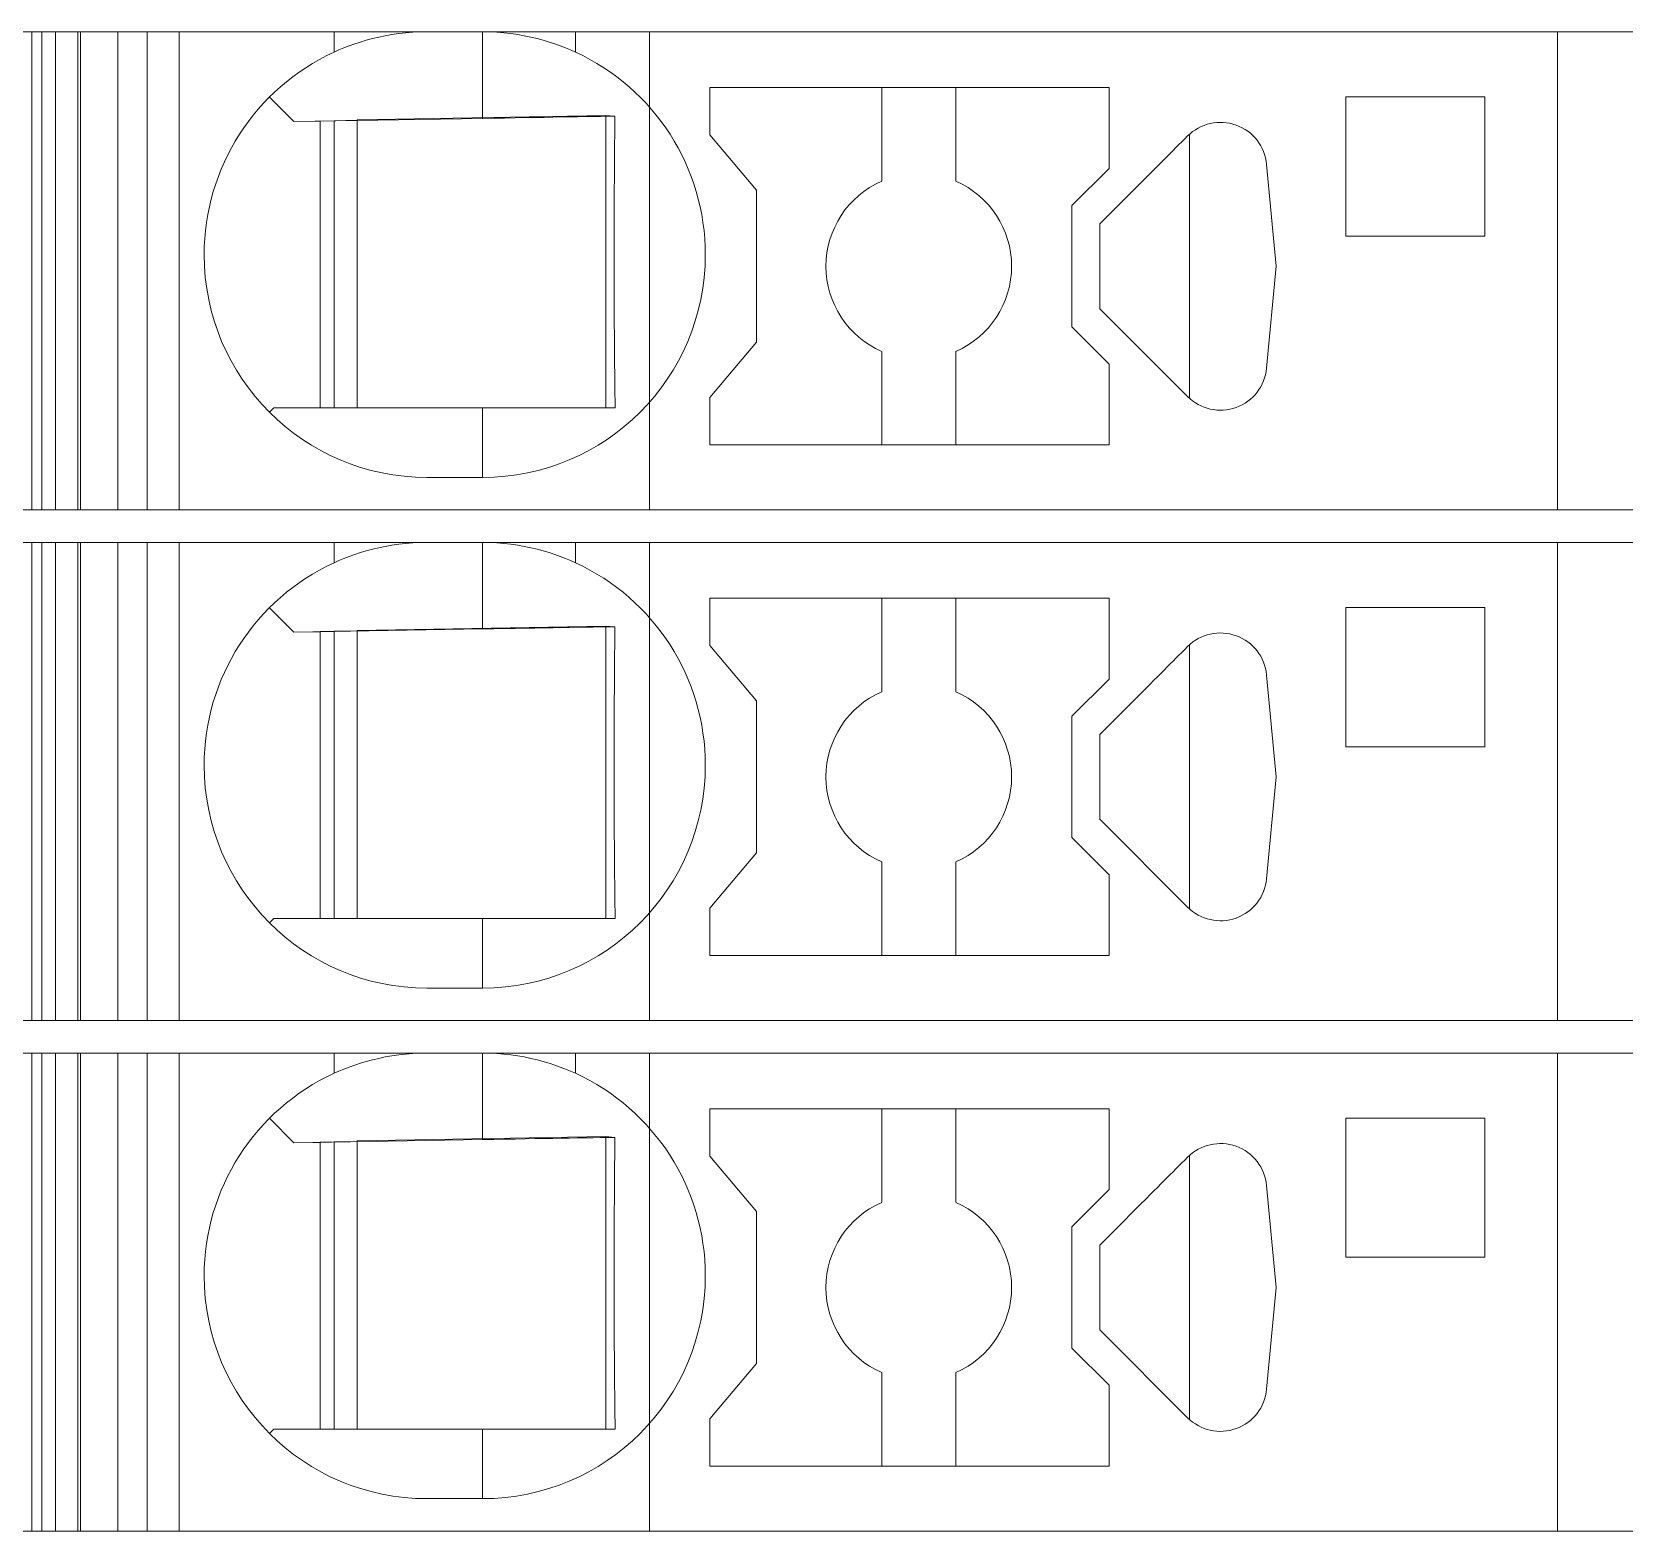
# Model space of a CAD drawing. Header units: millimetres. Extents: x 0 to 2100, y 0 to 1485.
# Drawn here: x 1240.89 to 1258.05, y 535.85 to 552 of the extents above; entities that cross this region are included whole.
import ezdxf
from ezdxf.enums import TextEntityAlignment as Align

# ---------------------------------------------------------------- set-up
doc = ezdxf.new("R2010")
doc.units = ezdxf.units.MM
for name, color, linetype, lineweight in [('EPLAN309', 5, 'Continuous', 5), ('EPLAN493', 5, 'Continuous', 5), ('MAIN-1', 7, 'Continuous', 5), ('MAIN-2', 7, 'Continuous', 5)]:
    doc.layers.add(name, color=color, linetype=linetype, lineweight=lineweight)
doc.styles.add('Tahoma', font='')
doc.styles.get('Tahoma').set_extended_font_data('Tahoma')

# ---------------------------------------------------------------- blocks, each defined once
blk = doc.blocks.new('EPLSYM_LibrarySPECIAL_Symbol12_Variant0_Placement8_45')
at = {"layer": 'EPLAN309', "lineweight": 13, "ltscale": 20}
blk.add_lwpolyline([(0, -5.15), (68.15, -5.15), (68.15, 0), (0, 0)], close=True, dxfattribs=at)
at = {"layer": 'EPLAN493', "color": 5, "style": 'Tahoma'}
blk.add_attdef('17_20450', text='', height=2.93475, dxfattribs=at).set_placement((0, -27.293475), align=Align.MIDDLE_RIGHT)
blk = doc.blocks.new('EPLSYM_LibrarySPECIAL_Symbol12_Variant0_Placement8_46')
at = {"layer": 'EPLAN309', "lineweight": 13, "ltscale": 20}
blk.add_lwpolyline([(0, -5.15), (68.15, -5.15), (68.15, 0), (0, 0)], close=True, dxfattribs=at)
at = {"layer": 'EPLAN493', "color": 5, "style": 'Tahoma'}
blk.add_attdef('17_20450', text='', height=2.93475, dxfattribs=at).set_placement((0, -27.293475), align=Align.MIDDLE_RIGHT)
blk = doc.blocks.new('EPLSYM_LibrarySPECIAL_Symbol12_Variant0_Placement8_47')
at = {"layer": 'EPLAN309', "lineweight": 13, "ltscale": 20}
blk.add_lwpolyline([(0, -5.15), (68.15, -5.15), (68.15, 0), (0, 0)], close=True, dxfattribs=at)
at = {"layer": 'EPLAN493', "color": 5, "style": 'Tahoma'}
blk.add_attdef('17_20450', text='', height=2.93475, dxfattribs=at).set_placement((0, -27.293475), align=Align.MIDDLE_RIGHT)

msp = doc.modelspace()

# ---------------------------------------------------------------- linework, layer by layer
at = {"layer": 'MAIN-1'}
for p, q in [((1241.001, 552), (1240.893, 552)), ((1240.893, 546.85), (1240.893, 552)), ((1241.001, 552), (1244.15, 552)), ((1241.001, 546.85), (1241.001, 552)), ((1244.15, 552), (1245.15, 552)), ((1244.15, 552), (1244.15, 551.782)), ((1244.563, 551.927), (1244.631, 551.943)), ((1244.631, 551.943), (1244.701, 551.958)), ((1244.701, 551.958), (1244.772, 551.97)), ((1244.772, 551.97), (1244.846, 551.981)), ((1244.846, 551.981), (1244.921, 551.989)), ((1244.921, 551.989), (1244.997, 551.995)), ((1244.997, 551.995), (1245.073, 551.999)), ((1245.073, 551.999), (1245.15, 552)), ((1245.75, 552), (1245.15, 552)), ((1245.827, 551.999), (1245.75, 552)), ((1246.75, 552), (1245.75, 552)), ((1245.75, 551.068), (1245.75, 552)), ((1245.903, 551.995), (1245.827, 551.999)), ((1245.979, 551.989), (1245.903, 551.995)), ((1246.054, 551.981), (1245.979, 551.989)), ((1246.128, 551.97), (1246.054, 551.981)), ((1246.199, 551.958), (1246.128, 551.97)), ((1246.269, 551.943), (1246.199, 551.958)), ((1246.337, 551.927), (1246.269, 551.943)), ((1246.75, 552), (1257.332, 552)), ((1246.75, 552), (1246.75, 551.782)), ((1258.05, 552), (1257.332, 552)), ((1257.332, 546.85), (1257.332, 552)), ((1244.15, 551.782), (1244.202, 551.805)), ((1244.202, 551.805), (1244.256, 551.827)), ((1244.256, 551.827), (1244.313, 551.849)), ((1244.313, 551.849), (1244.372, 551.87)), ((1244.372, 551.87), (1244.433, 551.89)), ((1244.433, 551.89), (1244.497, 551.909)), ((1244.497, 551.909), (1244.563, 551.927)), ((1246.403, 551.909), (1246.337, 551.927)), ((1246.467, 551.89), (1246.403, 551.909)), ((1246.528, 551.87), (1246.467, 551.89)), ((1246.587, 551.849), (1246.528, 551.87)), ((1246.644, 551.827), (1246.587, 551.849)), ((1246.698, 551.805), (1246.644, 551.827)), ((1246.75, 551.782), (1246.698, 551.805)), ((1243.453, 551.297), (1243.717, 551.033)), ((1248.2, 551.4), (1248.2, 550.889)), ((1252.5, 551.4), (1248.2, 551.4)), ((1250.05, 551.4), (1250.05, 550.392)), ((1250.85, 550.392), (1250.85, 551.4)), ((1252.5, 550.529), (1252.5, 551.4)), ((1255.05, 551.3), (1255.05, 549.8)), ((1256.55, 551.3), (1255.05, 551.3)), ((1256.55, 549.8), (1256.55, 551.3)), ((1245.87, 551.07), (1245.75, 551.068)), ((1245.987, 551.072), (1245.87, 551.07)), ((1246.1, 551.074), (1245.987, 551.072)), ((1246.209, 551.076), (1246.1, 551.074)), ((1246.313, 551.078), (1246.209, 551.076)), ((1246.412, 551.079), (1246.313, 551.078)), ((1246.507, 551.081), (1246.412, 551.079)), ((1246.599, 551.083), (1246.507, 551.081)), ((1246.688, 551.084), (1246.599, 551.083)), ((1246.774, 551.086), (1246.688, 551.084)), ((1246.858, 551.087), (1246.774, 551.086)), ((1246.94, 551.088), (1246.858, 551.087)), ((1247.02, 551.09), (1246.94, 551.088)), ((1247.099, 551.091), (1247.02, 551.09)), ((1247.079, 547.95), (1247.079, 551.091)), ((1247.176, 551.092), (1247.099, 551.091)), ((1247.176, 551.022), (1247.176, 551.092)), ((1243.717, 551.033), (1245.75, 551.068)), ((1244, 547.95), (1244, 551.038)), ((1244.15, 551.04), (1244.15, 547.95)), ((1244.4, 547.95), (1244.4, 551.045)), ((1247.174, 550.877), (1247.175, 550.95)), ((1247.175, 550.95), (1247.176, 551.022)), ((1247.172, 550.649), (1247.173, 550.727)), ((1247.173, 550.803), (1247.174, 550.877)), ((1247.173, 550.727), (1247.173, 550.803)), ((1248.7, 550.293), (1248.2, 550.889)), ((1253.221, 550.753), (1253.19, 550.722)), ((1253.252, 550.785), (1253.221, 550.753)), ((1253.284, 550.816), (1253.252, 550.785)), ((1253.315, 550.847), (1253.284, 550.816)), ((1253.346, 550.879), (1253.315, 550.847)), ((1253.367, 550.898), (1253.367, 548.052)), ((1247.17, 550.488), (1247.171, 550.57)), ((1247.171, 550.57), (1247.172, 550.649)), ((1253.058, 550.59), (1253.021, 550.553)), ((1253.094, 550.626), (1253.058, 550.59)), ((1253.127, 550.659), (1253.094, 550.626)), ((1253.158, 550.691), (1253.127, 550.659)), ((1253.19, 550.722), (1253.158, 550.691)), ((1254.302, 549.475), (1254.198, 550.572)), ((1247.169, 550.317), (1247.17, 550.404)), ((1247.17, 550.404), (1247.17, 550.488)), ((1252.1, 550.129), (1252.5, 550.529)), ((1252.902, 550.434), (1252.823, 550.356)), ((1252.943, 550.475), (1252.902, 550.434)), ((1252.983, 550.515), (1252.943, 550.475)), ((1253.021, 550.553), (1252.983, 550.515)), ((1247.168, 550.132), (1247.169, 550.226)), ((1247.169, 550.226), (1247.169, 550.317)), ((1248.7, 548.657), (1248.7, 550.293)), ((1252.742, 550.274), (1252.658, 550.19)), ((1252.823, 550.356), (1252.742, 550.274)), ((1247.168, 550.034), (1247.168, 550.132)), ((1252.1, 550.129), (1252.1, 548.821)), ((1252.572, 550.104), (1252.486, 550.018)), ((1252.658, 550.19), (1252.572, 550.104)), ((1247.167, 549.931), (1247.168, 550.034)), ((1247.167, 549.824), (1247.167, 549.931)), ((1252.486, 550.018), (1252.4, 549.932)), ((1252.4, 549.802), (1252.4, 549.932)), ((1247.167, 549.713), (1247.167, 549.824)), ((1247.167, 549.6), (1247.167, 549.713)), ((1252.4, 549.671), (1252.4, 549.802)), ((1255.05, 549.8), (1256.55, 549.8)), ((1247.167, 549.479), (1247.167, 549.6)), ((1252.4, 549.54), (1252.4, 549.671)), ((1252.4, 549.41), (1252.4, 549.54)), ((1247.167, 549.361), (1247.167, 549.479)), ((1247.167, 549.247), (1247.167, 549.361)), ((1252.4, 549.279), (1252.4, 549.41)), ((1254.198, 548.378), (1254.302, 549.475)), ((1247.168, 549.138), (1247.167, 549.247)), ((1252.4, 549.148), (1252.4, 549.279)), ((1247.168, 549.034), (1247.168, 549.138)), ((1247.169, 548.934), (1247.168, 549.034)), ((1252.4, 549.018), (1252.4, 549.148)), ((1252.4, 549.018), (1253.346, 548.071)), ((1247.169, 548.839), (1247.169, 548.934)), ((1247.17, 548.748), (1247.169, 548.839)), ((1247.171, 548.659), (1247.17, 548.748)), ((1252.5, 548.421), (1252.1, 548.821)), ((1247.172, 548.573), (1247.171, 548.659)), ((1247.172, 548.49), (1247.172, 548.573)), ((1248.2, 548.061), (1248.7, 548.657)), ((1250.05, 547.55), (1250.05, 548.558)), ((1250.85, 547.55), (1250.85, 548.558)), ((1247.173, 548.408), (1247.172, 548.49)), ((1247.174, 548.329), (1247.173, 548.408)), ((1247.175, 548.25), (1247.174, 548.329)), ((1252.5, 547.55), (1252.5, 548.421)), ((1247.176, 548.174), (1247.175, 548.25)), ((1247.176, 548.098), (1247.176, 548.174)), ((1247.177, 548.024), (1247.176, 548.098)), ((1247.178, 547.95), (1247.177, 548.024)), ((1248.2, 548.061), (1248.2, 547.55)), ((1243.5, 547.95), (1243.453, 547.903)), ((1243.5, 547.95), (1245.75, 547.95)), ((1245.75, 547.95), (1245.842, 547.95)), ((1245.75, 547.95), (1245.75, 547.2)), ((1245.842, 547.95), (1245.933, 547.95)), ((1245.933, 547.95), (1246.023, 547.95)), ((1246.023, 547.95), (1246.11, 547.95)), ((1246.11, 547.95), (1246.195, 547.95)), ((1246.195, 547.95), (1246.278, 547.95)), ((1246.278, 547.95), (1246.358, 547.95)), ((1246.358, 547.95), (1246.436, 547.95)), ((1246.436, 547.95), (1246.511, 547.95)), ((1246.511, 547.95), (1246.585, 547.95)), ((1246.585, 547.95), (1246.657, 547.95)), ((1246.657, 547.95), (1246.726, 547.95)), ((1246.726, 547.95), (1246.795, 547.95)), ((1246.795, 547.95), (1246.861, 547.95)), ((1246.861, 547.95), (1246.927, 547.95)), ((1246.927, 547.95), (1246.991, 547.95)), ((1246.991, 547.95), (1247.055, 547.95)), ((1247.055, 547.95), (1247.117, 547.95)), ((1247.117, 547.95), (1247.178, 547.95)), ((1252.5, 547.55), (1248.2, 547.55)), ((1245.75, 547.2), (1245.15, 547.2)), ((1241.001, 546.85), (1240.893, 546.85)), ((1241.001, 546.85), (1257.332, 546.85)), ((1258.05, 546.85), (1257.332, 546.85)), ((1241.001, 546.5), (1240.893, 546.5)), ((1240.893, 541.35), (1240.893, 546.5)), ((1241.001, 546.5), (1244.15, 546.5)), ((1241.001, 541.35), (1241.001, 546.5)), ((1244.15, 546.5), (1245.15, 546.5)), ((1244.15, 546.5), (1244.15, 546.282)), ((1244.563, 546.427), (1244.631, 546.443)), ((1244.631, 546.443), (1244.701, 546.458)), ((1244.701, 546.458), (1244.772, 546.47)), ((1244.772, 546.47), (1244.846, 546.481)), ((1244.846, 546.481), (1244.921, 546.489)), ((1244.921, 546.489), (1244.997, 546.495)), ((1244.997, 546.495), (1245.073, 546.499)), ((1245.073, 546.499), (1245.15, 546.5)), ((1245.75, 546.5), (1245.15, 546.5)), ((1245.827, 546.499), (1245.75, 546.5)), ((1246.75, 546.5), (1245.75, 546.5)), ((1245.75, 545.568), (1245.75, 546.5)), ((1245.903, 546.495), (1245.827, 546.499)), ((1245.979, 546.489), (1245.903, 546.495)), ((1246.054, 546.481), (1245.979, 546.489)), ((1246.128, 546.47), (1246.054, 546.481)), ((1246.199, 546.458), (1246.128, 546.47)), ((1246.269, 546.443), (1246.199, 546.458)), ((1246.337, 546.427), (1246.269, 546.443)), ((1246.75, 546.5), (1257.332, 546.5)), ((1246.75, 546.5), (1246.75, 546.282)), ((1258.05, 546.5), (1257.332, 546.5)), ((1257.332, 541.35), (1257.332, 546.5)), ((1244.15, 546.282), (1244.202, 546.305)), ((1244.202, 546.305), (1244.256, 546.327)), ((1244.256, 546.327), (1244.313, 546.349)), ((1244.313, 546.349), (1244.372, 546.37)), ((1244.372, 546.37), (1244.433, 546.39)), ((1244.433, 546.39), (1244.497, 546.409)), ((1244.497, 546.409), (1244.563, 546.427)), ((1246.403, 546.409), (1246.337, 546.427)), ((1246.467, 546.39), (1246.403, 546.409)), ((1246.528, 546.37), (1246.467, 546.39)), ((1246.587, 546.349), (1246.528, 546.37)), ((1246.644, 546.327), (1246.587, 546.349)), ((1246.698, 546.305), (1246.644, 546.327)), ((1246.75, 546.282), (1246.698, 546.305)), ((1243.453, 545.797), (1243.717, 545.533)), ((1248.2, 545.9), (1248.2, 545.389)), ((1252.5, 545.9), (1248.2, 545.9)), ((1250.05, 545.9), (1250.05, 544.892)), ((1250.85, 544.892), (1250.85, 545.9)), ((1252.5, 545.029), (1252.5, 545.9)), ((1255.05, 545.8), (1255.05, 544.3)), ((1256.55, 545.8), (1255.05, 545.8)), ((1256.55, 544.3), (1256.55, 545.8)), ((1246.412, 545.579), (1246.313, 545.578)), ((1246.507, 545.581), (1246.412, 545.579)), ((1246.599, 545.583), (1246.507, 545.581)), ((1246.688, 545.584), (1246.599, 545.583)), ((1246.774, 545.586), (1246.688, 545.584)), ((1246.858, 545.587), (1246.774, 545.586)), ((1246.94, 545.588), (1246.858, 545.587)), ((1247.02, 545.59), (1246.94, 545.588)), ((1247.099, 545.591), (1247.02, 545.59)), ((1247.079, 542.45), (1247.079, 545.591)), ((1247.176, 545.592), (1247.099, 545.591)), ((1247.176, 545.522), (1247.176, 545.592)), ((1243.717, 545.533), (1245.75, 545.568)), ((1244, 542.45), (1244, 545.538)), ((1244.15, 545.54), (1244.15, 542.45)), ((1244.4, 542.45), (1244.4, 545.545)), ((1245.87, 545.57), (1245.75, 545.568)), ((1245.987, 545.572), (1245.87, 545.57)), ((1246.1, 545.574), (1245.987, 545.572)), ((1246.209, 545.576), (1246.1, 545.574)), ((1246.313, 545.578), (1246.209, 545.576)), ((1247.174, 545.377), (1247.175, 545.45)), ((1247.175, 545.45), (1247.176, 545.522)), ((1247.173, 545.303), (1247.174, 545.377)), ((1247.173, 545.227), (1247.173, 545.303)), ((1248.7, 544.793), (1248.2, 545.389)), ((1253.221, 545.253), (1253.19, 545.222)), ((1253.252, 545.285), (1253.221, 545.253)), ((1253.284, 545.316), (1253.252, 545.285)), ((1253.315, 545.347), (1253.284, 545.316)), ((1253.346, 545.379), (1253.315, 545.347)), ((1253.367, 545.398), (1253.367, 542.552)), ((1247.17, 544.988), (1247.171, 545.07)), ((1247.171, 545.07), (1247.172, 545.149)), ((1247.172, 545.149), (1247.173, 545.227)), ((1253.058, 545.09), (1253.021, 545.053)), ((1253.094, 545.126), (1253.058, 545.09)), ((1253.127, 545.159), (1253.094, 545.126)), ((1253.158, 545.191), (1253.127, 545.159)), ((1253.19, 545.222), (1253.158, 545.191)), ((1254.302, 543.975), (1254.198, 545.072)), ((1247.169, 544.817), (1247.17, 544.904)), ((1247.17, 544.904), (1247.17, 544.988)), ((1252.1, 544.629), (1252.5, 545.029)), ((1252.902, 544.934), (1252.823, 544.856)), ((1252.943, 544.975), (1252.902, 544.934)), ((1252.983, 545.015), (1252.943, 544.975)), ((1253.021, 545.053), (1252.983, 545.015)), ((1247.168, 544.632), (1247.169, 544.726)), ((1247.169, 544.726), (1247.169, 544.817)), ((1248.7, 543.157), (1248.7, 544.793)), ((1252.742, 544.774), (1252.658, 544.69)), ((1252.823, 544.856), (1252.742, 544.774)), ((1247.168, 544.534), (1247.168, 544.632)), ((1252.1, 544.629), (1252.1, 543.321)), ((1252.572, 544.604), (1252.486, 544.518)), ((1252.658, 544.69), (1252.572, 544.604)), ((1247.167, 544.431), (1247.168, 544.534)), ((1247.167, 544.324), (1247.167, 544.431)), ((1252.486, 544.518), (1252.4, 544.432)), ((1252.4, 544.302), (1252.4, 544.432)), ((1247.167, 544.213), (1247.167, 544.324)), ((1247.167, 544.1), (1247.167, 544.213)), ((1252.4, 544.171), (1252.4, 544.302)), ((1255.05, 544.3), (1256.55, 544.3)), ((1247.167, 543.979), (1247.167, 544.1)), ((1252.4, 544.04), (1252.4, 544.171)), ((1252.4, 543.91), (1252.4, 544.04)), ((1247.167, 543.861), (1247.167, 543.979)), ((1252.4, 543.779), (1252.4, 543.91)), ((1254.198, 542.878), (1254.302, 543.975)), ((1247.167, 543.747), (1247.167, 543.861)), ((1247.168, 543.638), (1247.167, 543.747)), ((1252.4, 543.648), (1252.4, 543.779)), ((1247.168, 543.534), (1247.168, 543.638)), ((1247.169, 543.434), (1247.168, 543.534)), ((1252.4, 543.518), (1252.4, 543.648)), ((1247.169, 543.339), (1247.169, 543.434)), ((1252.4, 543.518), (1253.346, 542.571)), ((1247.17, 543.248), (1247.169, 543.339)), ((1247.171, 543.159), (1247.17, 543.248)), ((1252.5, 542.921), (1252.1, 543.321)), ((1247.172, 543.073), (1247.171, 543.159)), ((1247.172, 542.99), (1247.172, 543.073)), ((1248.2, 542.561), (1248.7, 543.157)), ((1250.05, 542.05), (1250.05, 543.058)), ((1250.85, 542.05), (1250.85, 543.058)), ((1247.173, 542.908), (1247.172, 542.99)), ((1247.174, 542.829), (1247.173, 542.908)), ((1252.5, 542.05), (1252.5, 542.921)), ((1247.175, 542.75), (1247.174, 542.829)), ((1247.176, 542.674), (1247.175, 542.75)), ((1247.176, 542.598), (1247.176, 542.674)), ((1247.177, 542.524), (1247.176, 542.598)), ((1247.178, 542.45), (1247.177, 542.524)), ((1248.2, 542.561), (1248.2, 542.05)), ((1243.5, 542.45), (1243.453, 542.403)), ((1243.5, 542.45), (1245.75, 542.45)), ((1245.75, 542.45), (1245.842, 542.45)), ((1245.75, 542.45), (1245.75, 541.7)), ((1245.842, 542.45), (1245.933, 542.45)), ((1245.933, 542.45), (1246.023, 542.45)), ((1246.023, 542.45), (1246.11, 542.45)), ((1246.11, 542.45), (1246.195, 542.45)), ((1246.195, 542.45), (1246.278, 542.45)), ((1246.278, 542.45), (1246.358, 542.45)), ((1246.358, 542.45), (1246.436, 542.45)), ((1246.436, 542.45), (1246.511, 542.45)), ((1246.511, 542.45), (1246.585, 542.45)), ((1246.585, 542.45), (1246.657, 542.45)), ((1246.657, 542.45), (1246.726, 542.45)), ((1246.726, 542.45), (1246.795, 542.45)), ((1246.795, 542.45), (1246.861, 542.45)), ((1246.861, 542.45), (1246.927, 542.45)), ((1246.927, 542.45), (1246.991, 542.45)), ((1246.991, 542.45), (1247.055, 542.45)), ((1247.055, 542.45), (1247.117, 542.45)), ((1247.117, 542.45), (1247.178, 542.45)), ((1252.5, 542.05), (1248.2, 542.05)), ((1245.75, 541.7), (1245.15, 541.7)), ((1241.001, 541.35), (1240.893, 541.35)), ((1241.001, 541.35), (1257.332, 541.35)), ((1258.05, 541.35), (1257.332, 541.35)), ((1241.001, 541), (1240.893, 541)), ((1240.893, 535.85), (1240.893, 541)), ((1241.001, 541), (1244.15, 541)), ((1241.001, 535.85), (1241.001, 541)), ((1244.15, 541), (1245.15, 541)), ((1244.15, 541), (1244.15, 540.782)), ((1244.631, 540.943), (1244.701, 540.958)), ((1244.701, 540.958), (1244.772, 540.97)), ((1244.772, 540.97), (1244.846, 540.981)), ((1244.846, 540.981), (1244.921, 540.989)), ((1244.921, 540.989), (1244.997, 540.995)), ((1244.997, 540.995), (1245.073, 540.999)), ((1245.073, 540.999), (1245.15, 541)), ((1245.75, 541), (1245.15, 541)), ((1245.827, 540.999), (1245.75, 541)), ((1246.75, 541), (1245.75, 541)), ((1245.75, 540.068), (1245.75, 541)), ((1245.903, 540.995), (1245.827, 540.999)), ((1245.979, 540.989), (1245.903, 540.995)), ((1246.054, 540.981), (1245.979, 540.989)), ((1246.128, 540.97), (1246.054, 540.981)), ((1246.199, 540.958), (1246.128, 540.97)), ((1246.269, 540.943), (1246.199, 540.958)), ((1246.75, 541), (1257.332, 541)), ((1246.75, 541), (1246.75, 540.782)), ((1258.05, 541), (1257.332, 541)), ((1257.332, 535.85), (1257.332, 541)), ((1244.15, 540.782), (1244.202, 540.805)), ((1244.202, 540.805), (1244.256, 540.827)), ((1244.256, 540.827), (1244.313, 540.849)), ((1244.313, 540.849), (1244.372, 540.87)), ((1244.372, 540.87), (1244.433, 540.89)), ((1244.433, 540.89), (1244.497, 540.909)), ((1244.497, 540.909), (1244.563, 540.927)), ((1244.563, 540.927), (1244.631, 540.943)), ((1246.337, 540.927), (1246.269, 540.943)), ((1246.403, 540.909), (1246.337, 540.927)), ((1246.467, 540.89), (1246.403, 540.909)), ((1246.528, 540.87), (1246.467, 540.89)), ((1246.587, 540.849), (1246.528, 540.87)), ((1246.644, 540.827), (1246.587, 540.849)), ((1246.698, 540.805), (1246.644, 540.827)), ((1246.75, 540.782), (1246.698, 540.805)), ((1243.453, 540.297), (1243.717, 540.033)), ((1248.2, 540.4), (1248.2, 539.889)), ((1252.5, 540.4), (1248.2, 540.4)), ((1250.05, 540.4), (1250.05, 539.392)), ((1250.85, 539.392), (1250.85, 540.4)), ((1252.5, 539.529), (1252.5, 540.4)), ((1255.05, 540.3), (1255.05, 538.8)), ((1256.55, 540.3), (1255.05, 540.3)), ((1256.55, 538.8), (1256.55, 540.3)), ((1247.02, 540.09), (1246.94, 540.088)), ((1247.099, 540.091), (1247.02, 540.09)), ((1247.079, 536.95), (1247.079, 540.091)), ((1247.176, 540.092), (1247.099, 540.091)), ((1247.176, 540.022), (1247.176, 540.092)), ((1243.717, 540.033), (1245.75, 540.068)), ((1244, 536.95), (1244, 540.038)), ((1244.15, 540.04), (1244.15, 536.95)), ((1244.4, 536.95), (1244.4, 540.045)), ((1245.87, 540.07), (1245.75, 540.068)), ((1245.987, 540.072), (1245.87, 540.07)), ((1246.1, 540.074), (1245.987, 540.072)), ((1246.209, 540.076), (1246.1, 540.074)), ((1246.313, 540.078), (1246.209, 540.076)), ((1246.412, 540.079), (1246.313, 540.078)), ((1246.507, 540.081), (1246.412, 540.079)), ((1246.599, 540.083), (1246.507, 540.081)), ((1246.688, 540.084), (1246.599, 540.083)), ((1246.774, 540.086), (1246.688, 540.084)), ((1246.858, 540.087), (1246.774, 540.086)), ((1246.94, 540.088), (1246.858, 540.087)), ((1247.174, 539.877), (1247.175, 539.95)), ((1247.175, 539.95), (1247.176, 540.022)), ((1247.173, 539.803), (1247.174, 539.877)), ((1247.173, 539.727), (1247.173, 539.803)), ((1248.7, 539.293), (1248.2, 539.889)), ((1253.221, 539.753), (1253.19, 539.722)), ((1253.252, 539.785), (1253.221, 539.753)), ((1253.284, 539.816), (1253.252, 539.785)), ((1253.315, 539.847), (1253.284, 539.816)), ((1253.346, 539.879), (1253.315, 539.847)), ((1253.367, 539.898), (1253.367, 537.052)), ((1247.171, 539.57), (1247.172, 539.649)), ((1247.172, 539.649), (1247.173, 539.727)), ((1253.058, 539.59), (1253.021, 539.553)), ((1253.094, 539.626), (1253.058, 539.59)), ((1253.127, 539.659), (1253.094, 539.626)), ((1253.158, 539.691), (1253.127, 539.659)), ((1253.19, 539.722), (1253.158, 539.691)), ((1247.169, 539.317), (1247.17, 539.404)), ((1247.17, 539.488), (1247.171, 539.57)), ((1247.17, 539.404), (1247.17, 539.488)), ((1252.1, 539.129), (1252.5, 539.529)), ((1252.902, 539.434), (1252.823, 539.356)), ((1252.943, 539.475), (1252.902, 539.434)), ((1252.983, 539.515), (1252.943, 539.475)), ((1253.021, 539.553), (1252.983, 539.515)), ((1254.302, 538.475), (1254.198, 539.572)), ((1247.169, 539.226), (1247.169, 539.317)), ((1248.7, 537.657), (1248.7, 539.293)), ((1252.742, 539.274), (1252.658, 539.19)), ((1252.823, 539.356), (1252.742, 539.274)), ((1247.168, 539.132), (1247.169, 539.226)), ((1247.168, 539.034), (1247.168, 539.132)), ((1252.1, 539.129), (1252.1, 537.821)), ((1252.572, 539.104), (1252.486, 539.018)), ((1252.658, 539.19), (1252.572, 539.104)), ((1247.167, 538.931), (1247.168, 539.034)), ((1247.167, 538.824), (1247.167, 538.931)), ((1252.486, 539.018), (1252.4, 538.932)), ((1252.4, 538.802), (1252.4, 538.932)), ((1247.167, 538.713), (1247.167, 538.824)), ((1252.4, 538.671), (1252.4, 538.802)), ((1255.05, 538.8), (1256.55, 538.8)), ((1247.167, 538.6), (1247.167, 538.713)), ((1247.167, 538.479), (1247.167, 538.6)), ((1252.4, 538.54), (1252.4, 538.671)), ((1247.167, 538.361), (1247.167, 538.479)), ((1252.4, 538.41), (1252.4, 538.54)), ((1252.4, 538.279), (1252.4, 538.41)), ((1254.198, 537.378), (1254.302, 538.475)), ((1247.167, 538.247), (1247.167, 538.361)), ((1247.168, 538.138), (1247.167, 538.247)), ((1252.4, 538.148), (1252.4, 538.279)), ((1247.168, 538.034), (1247.168, 538.138)), ((1247.169, 537.934), (1247.168, 538.034)), ((1252.4, 538.018), (1252.4, 538.148)), ((1247.169, 537.839), (1247.169, 537.934)), ((1252.4, 538.018), (1253.346, 537.071)), ((1247.17, 537.748), (1247.169, 537.839)), ((1247.171, 537.659), (1247.17, 537.748)), ((1252.5, 537.421), (1252.1, 537.821)), ((1247.172, 537.573), (1247.171, 537.659)), ((1247.172, 537.49), (1247.172, 537.573)), ((1248.2, 537.061), (1248.7, 537.657)), ((1250.05, 536.55), (1250.05, 537.558)), ((1250.85, 536.55), (1250.85, 537.558)), ((1247.173, 537.408), (1247.172, 537.49)), ((1247.174, 537.329), (1247.173, 537.408)), ((1252.5, 536.55), (1252.5, 537.421)), ((1247.175, 537.25), (1247.174, 537.329)), ((1247.176, 537.174), (1247.175, 537.25)), ((1247.176, 537.098), (1247.176, 537.174)), ((1247.177, 537.024), (1247.176, 537.098)), ((1247.178, 536.95), (1247.177, 537.024)), ((1248.2, 537.061), (1248.2, 536.55)), ((1243.5, 536.95), (1243.453, 536.903)), ((1243.5, 536.95), (1245.75, 536.95)), ((1245.75, 536.95), (1245.842, 536.95)), ((1245.75, 536.95), (1245.75, 536.2)), ((1245.842, 536.95), (1245.933, 536.95)), ((1245.933, 536.95), (1246.023, 536.95)), ((1246.023, 536.95), (1246.11, 536.95)), ((1246.11, 536.95), (1246.195, 536.95)), ((1246.195, 536.95), (1246.278, 536.95)), ((1246.278, 536.95), (1246.358, 536.95)), ((1246.358, 536.95), (1246.436, 536.95)), ((1246.436, 536.95), (1246.511, 536.95)), ((1246.511, 536.95), (1246.585, 536.95)), ((1246.585, 536.95), (1246.657, 536.95)), ((1246.657, 536.95), (1246.726, 536.95)), ((1246.726, 536.95), (1246.795, 536.95)), ((1246.795, 536.95), (1246.861, 536.95)), ((1246.861, 536.95), (1246.927, 536.95)), ((1246.927, 536.95), (1246.991, 536.95)), ((1246.991, 536.95), (1247.055, 536.95)), ((1247.055, 536.95), (1247.117, 536.95)), ((1247.117, 536.95), (1247.178, 536.95)), ((1252.5, 536.55), (1248.2, 536.55)), ((1245.75, 536.2), (1245.15, 536.2)), ((1241.001, 535.85), (1240.893, 535.85)), ((1241.001, 535.85), (1257.332, 535.85)), ((1258.05, 535.85), (1257.332, 535.85))]:
    msp.add_line(p, q, dxfattribs=at)
for centre, radius, start, end in [((1245.15, 549.6), 2.4, 114.6244, 180), ((1245.75, 549.6), 2.4, 0, 65.3756), ((1253.7, 550.525), 0.5, 5.4404, 135), ((1250.45, 549.475), 1, 113.5782, 180), ((1250.45, 549.475), 1, 0, 66.4218), ((1245.15, 549.6), 2.4, 180, 270), ((1245.75, 549.6), 2.4, 270, 0), ((1250.45, 549.475), 1, 180, 246.4218), ((1250.45, 549.475), 1, 293.5782, 0), ((1253.7, 548.425), 0.5, 225, 354.5596), ((1245.15, 544.1), 2.4, 114.6244, 180), ((1245.75, 544.1), 2.4, 0, 65.3756), ((1253.7, 545.025), 0.5, 5.4404, 135), ((1250.45, 543.975), 1, 113.5782, 180), ((1250.45, 543.975), 1, 0, 66.4218), ((1245.15, 544.1), 2.4, 180, 270), ((1245.75, 544.1), 2.4, 270, 0), ((1250.45, 543.975), 1, 180, 246.4218), ((1250.45, 543.975), 1, 293.5782, 0), ((1253.7, 542.925), 0.5, 225, 354.5596), ((1245.15, 538.6), 2.4, 114.6244, 180), ((1245.75, 538.6), 2.4, 0, 65.3756), ((1253.7, 539.525), 0.5, 5.4404, 135), ((1250.45, 538.475), 1, 113.5782, 180), ((1250.45, 538.475), 1, 0, 66.4218), ((1245.15, 538.6), 2.4, 180, 270), ((1245.75, 538.6), 2.4, 270, 0), ((1250.45, 538.475), 1, 180, 246.4218), ((1250.45, 538.475), 1, 293.5782, 0), ((1253.7, 537.425), 0.5, 225, 354.5596)]:
    msp.add_arc(centre, radius, start, end, dxfattribs=at)
at = {"layer": 'MAIN-2'}
for p, q in [((1241.15, 552), (1241.15, 546.85)), ((1241.389, 546.85), (1241.389, 552)), ((1241.417, 552), (1241.417, 546.85)), ((1241.82, 552), (1241.82, 546.85)), ((1242.136, 546.85), (1242.136, 552)), ((1242.481, 552), (1242.481, 546.85)), ((1247.55, 546.85), (1247.55, 552)), ((1244.4, 551.053), (1247.079, 551.1)), ((1247.079, 551.1), (1247.176, 551.092)), ((1247.079, 551.091), (1247.079, 551.1)), ((1243.717, 551.033), (1244, 551.038)), ((1244.15, 551.042), (1244, 551.039)), ((1244, 551.039), (1244, 551.038)), ((1244, 551.038), (1244, 551.038)), ((1244.4, 551.048), (1244.15, 551.043)), ((1244.15, 551.042), (1244.15, 551.043)), ((1244.15, 551.042), (1244.15, 551.04)), ((1244.4, 551.048), (1244.4, 551.053)), ((1244.4, 551.045), (1244.4, 551.048)), ((1244.15, 547.95), (1244.15, 547.95)), ((1244.4, 547.95), (1244.4, 547.95)), ((1241.15, 546.5), (1241.15, 541.35)), ((1241.389, 541.35), (1241.389, 546.5)), ((1241.417, 546.5), (1241.417, 541.35)), ((1241.82, 546.5), (1241.82, 541.35)), ((1242.136, 541.35), (1242.136, 546.5)), ((1242.481, 546.5), (1242.481, 541.35)), ((1247.55, 541.35), (1247.55, 546.5)), ((1244.4, 545.553), (1247.079, 545.6)), ((1247.079, 545.6), (1247.176, 545.592)), ((1247.079, 545.591), (1247.079, 545.6)), ((1243.717, 545.533), (1244, 545.538)), ((1244.15, 545.542), (1244, 545.539)), ((1244, 545.539), (1244, 545.538)), ((1244, 545.538), (1244, 545.538)), ((1244.4, 545.548), (1244.15, 545.543)), ((1244.15, 545.542), (1244.15, 545.543)), ((1244.15, 545.542), (1244.15, 545.54)), ((1244.4, 545.548), (1244.4, 545.553)), ((1244.4, 545.545), (1244.4, 545.548)), ((1244.15, 542.45), (1244.15, 542.45)), ((1244.4, 542.45), (1244.4, 542.45)), ((1241.15, 541), (1241.15, 535.85)), ((1241.389, 535.85), (1241.389, 541)), ((1241.417, 541), (1241.417, 535.85)), ((1241.82, 541), (1241.82, 535.85)), ((1242.136, 535.85), (1242.136, 541)), ((1242.481, 541), (1242.481, 535.85)), ((1247.55, 535.85), (1247.55, 541)), ((1244.4, 540.053), (1247.079, 540.1)), ((1247.079, 540.1), (1247.176, 540.092)), ((1247.079, 540.091), (1247.079, 540.1)), ((1243.717, 540.033), (1244, 540.038)), ((1244.15, 540.042), (1244, 540.039)), ((1244, 540.039), (1244, 540.038)), ((1244, 540.038), (1244, 540.038)), ((1244.4, 540.048), (1244.15, 540.043)), ((1244.15, 540.042), (1244.15, 540.043)), ((1244.15, 540.042), (1244.15, 540.04)), ((1244.4, 540.048), (1244.4, 540.053)), ((1244.4, 540.045), (1244.4, 540.048)), ((1244.15, 536.95), (1244.15, 536.95)), ((1244.4, 536.95), (1244.4, 536.95))]:
    msp.add_line(p, q, dxfattribs=at)

# ---------------------------------------------------------------- block references
for name, p in [('EPLSYM_LibrarySPECIAL_Symbol12_Variant0_Placement8_45', (1222, 552)), ('EPLSYM_LibrarySPECIAL_Symbol12_Variant0_Placement8_46', (1222, 546.5)), ('EPLSYM_LibrarySPECIAL_Symbol12_Variant0_Placement8_47', (1222, 541))]:
    msp.add_blockref(name, p)

doc.saveas('drawing.dxf')
